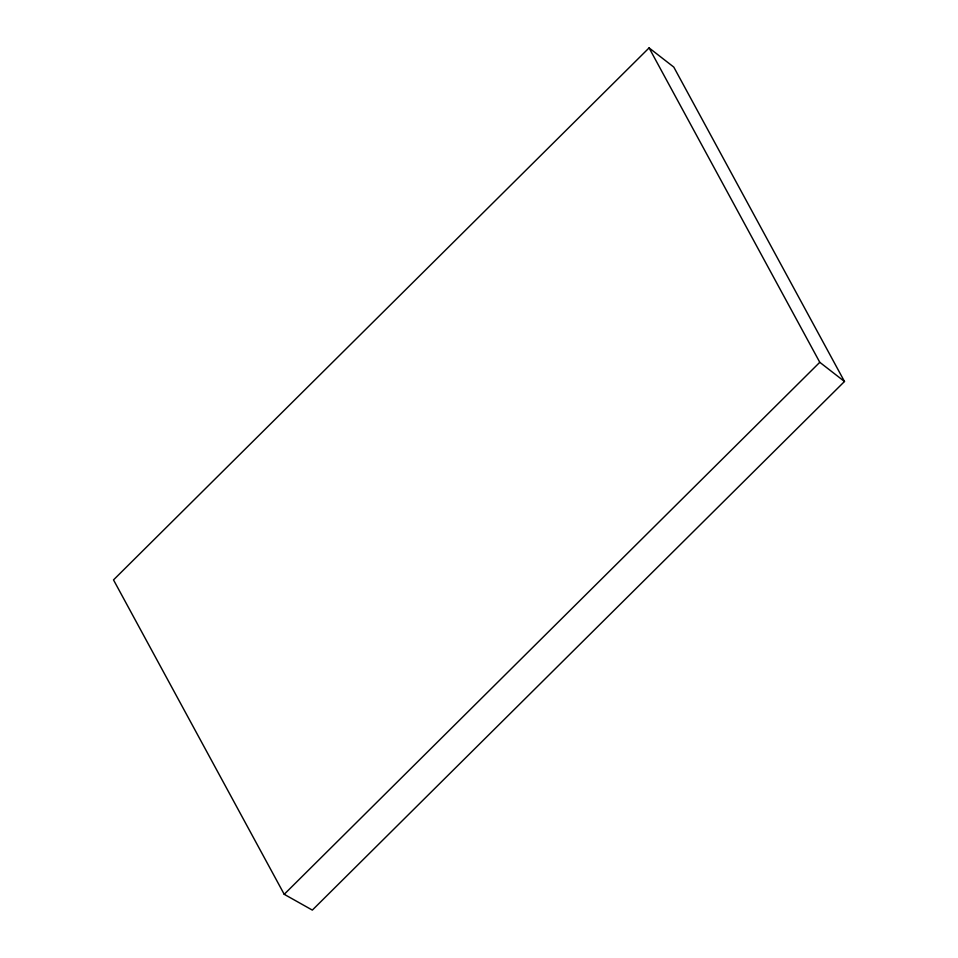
<?xml version="1.0" encoding="UTF-8"?>
<svg xmlns="http://www.w3.org/2000/svg" width="958" height="958" viewBox="0 0 958 958"><rect width="100%" height="100%" fill="white"/><g stroke="black" fill="none" stroke-linecap="round" stroke-linejoin="round"><path stroke-width="1.44" d="M649.081 47.9L113.511 579.901L284.215 894.305L312.332 910.1L844.489 381.488L673.785 67.084L649.081 47.9L819.785 362.304L844.489 381.488M284.215 894.305L819.785 362.304"/></g></svg>
